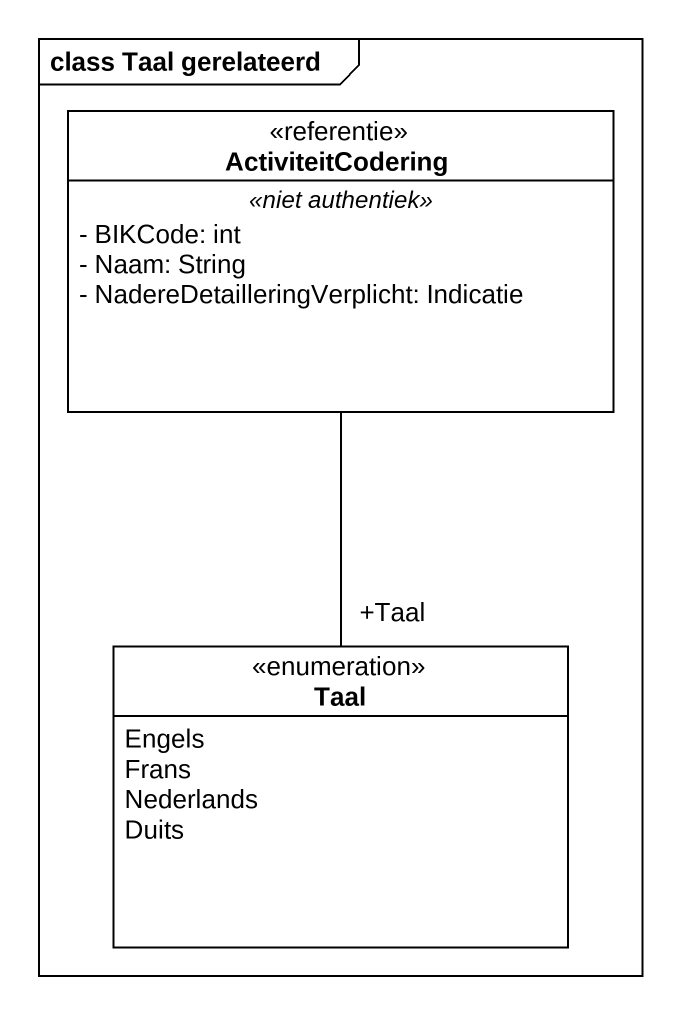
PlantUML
@startuml
mainframe class Taal gerelateerd
hide circle
hide empty members
skinparam classAttributeIconSize 0
class ActiviteitCodering <<referentie>> {
  .. <<niet authentiek>> ..
  - BIKCode: int
  - Naam: String
  - NadereDetailleringVerplicht: Indicatie
}
enum Taal {
  Engels
  Frans
  Nederlands
  Duits
}
ActiviteitCodering -- "+Taal" Taal
@enduml
